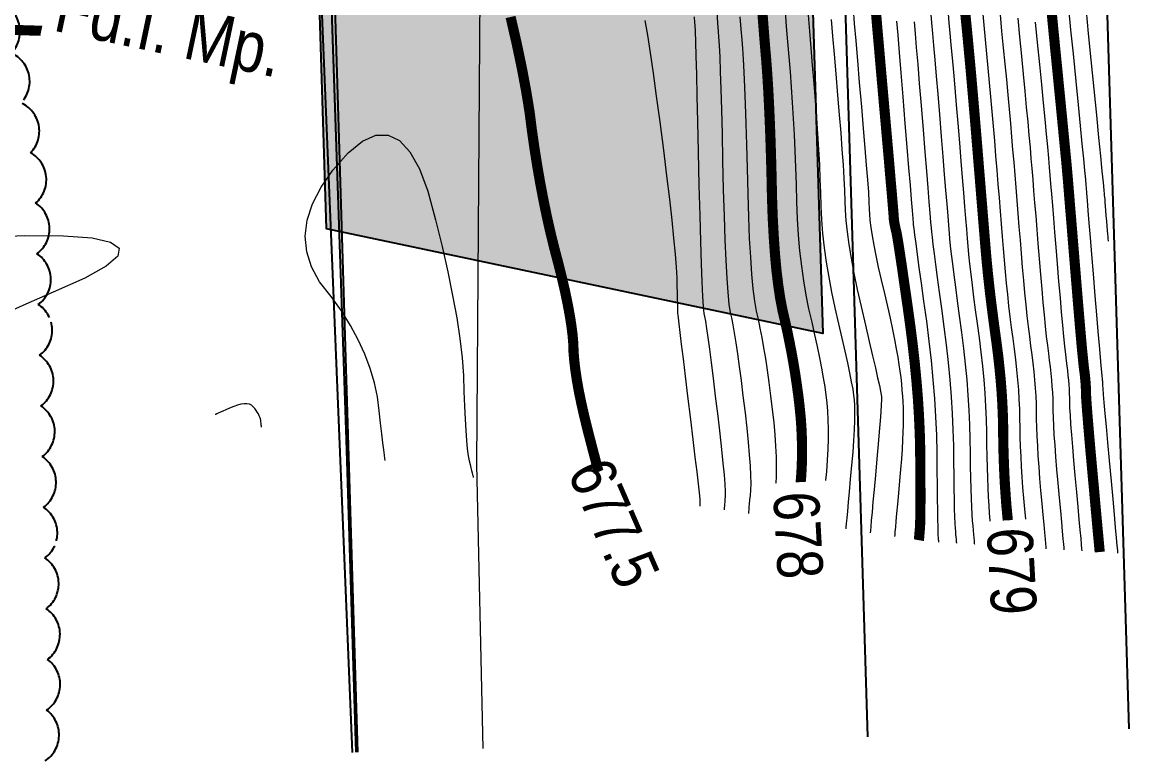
# Model space of a CAD drawing. Extents: x 637295 to 638874, y 5971243 to 5973352.
# Drawn here: x 638085.72 to 638107.54, y 5971308.63 to 5971323.19 of the extents above; entities that cross this region are included whole.
import ezdxf

# ---------------------------------------------------------------- set-up
doc = ezdxf.new("R2010")
doc.units = 0
doc.header["$LTSCALE"] = 5
doc.linetypes.add('0', pattern=[1, 1, 0])
for name, color, linetype in [('AS-FENCE-DASH', 48, 'foc-FENCE-DASH'), ('AS-POWER-OH-ATCO PIPELINES', 241, 'foc-OHPOWER'), ('AS-ROADS', 254, 'Continuous'), ('L-MON', 1, 'Continuous'), ('L-SEC', 7, 'Continuous'), ('L-TITLEDB', 4, 'Continuous'), ('P-TEMP-ATCO PIPELINES', 104, 'Continuous'), ('P-TEMP-ATCO PIPELINES-H', 71, 'Continuous'), ('T-BUSH', 110, '0')]:
    doc.layers.add(name, color=color, linetype=linetype)
for name, color, linetype, lineweight, true_color in [('AS-TELUS-ATCO PIPELINES', 7, 'foc-TEL', 9, 0xff9c38), ('C-TOPO-MAJR', 7, 'Continuous', 15, 0xd3aa5f), ('C-TOPO-MINR', 7, 'Continuous', 13, 0xe9d5af)]:
    doc.layers.add(name, color=color, linetype=linetype, lineweight=lineweight, true_color=true_color)
doc.layers.add('C-TOPO-MAJR-TEXT', color=7, linetype='Continuous', true_color=0x644b1b)
doc.styles.add('80L', font='ARIALN.TTF', dxfattribs={"height": 10})
doc.styles.add('foc-LtypeFont', font='ARIALN.TTF', dxfattribs={"height": 7.35})
doc.styles.get("Standard").update_dxf_attribs({"font": 'ARIALN.TTF'})
doc.linetypes.add('foc-FENCE-DASH', pattern='A,0.5,-0.5,1,-0.5,1,-0.5,1,-0.5,1,-0.5,["X",foc-LtypeFont,S=0.2,R=0,X=-0.625,Y=-0.75],-0.5', length=7.5)
doc.linetypes.add('foc-OHPOWER', pattern='A,10,-1,["O/P",foc-LtypeFont,S=0.2,R=0,X=-0.5,Y=-0.75],-3.25', length=14.25)
doc.linetypes.add('foc-TEL', pattern='A,2,-1,["T",foc-LtypeFont,S=0.2,R=0,X=-0.425,Y=-0.75],-1.24,8', length=12.24)

msp = doc.modelspace()

# ---------------------------------------------------------------- hatches: boundary and pattern name
at = {"layer": 'P-TEMP-ATCO PIPELINES-H'}
h = msp.add_hatch(color=256, dxfattribs=at)
h.dxf.hatch_style = 1
h.paths.add_polyline_path([(638089.116, 5971402.725), (638094.796, 5971399.421), (638098.963, 5971398.552), (638101.501, 5971317.052), (638091.719, 5971319.116)])

# ---------------------------------------------------------------- linework, layer by layer
at = {"layer": 'AS-FENCE-DASH', "flags": 128}
msp.add_lwpolyline([(638092.302, 5971308.799), (638092.113, 5971314.965), (638091.525, 5971332.09), (638090.876, 5971341.119), (638090.579, 5971351.8)], dxfattribs=at)
at = {"layer": 'AS-POWER-OH-ATCO PIPELINES', "flags": 128}
msp.add_lwpolyline([(638092.233, 5971308.797), (638089.161, 5971383.409), (638087.9, 5971404.695), (638089.809, 5971423.951)], dxfattribs=at)
at = {"layer": 'AS-ROADS', "flags": 128}
msp.add_lwpolyline([(638104.98, 5971385.304), (638106.047, 5971358.191), (638107.536, 5971309.263)], dxfattribs=at)
at = {"layer": 'AS-TELUS-ATCO PIPELINES', "flags": 128}
msp.add_lwpolyline([(638094.808, 5971308.875), (638094.683, 5971314.468), (638094.802, 5971331.175), (638094.197, 5971438.192)], dxfattribs=at)
at = {"layer": 'C-TOPO-MAJR', "const_width": 0.2, "flags": 128}
for points in [[(638100.304, 5971323.492), (638100.325, 5971323.197), (638100.346, 5971322.924), (638100.367, 5971322.671), (638100.387, 5971322.438), (638100.406, 5971322.182), (638100.424, 5971321.903), (638100.44, 5971321.599), (638100.455, 5971321.272), (638100.469, 5971320.92), (638100.481, 5971320.546), (638100.492, 5971320.147), (638100.501, 5971319.724), (638100.515, 5971319.329), (638100.535, 5971318.959), (638100.559, 5971318.617), (638100.588, 5971318.301), (638100.623, 5971318.011), (638100.662, 5971317.749), (638100.707, 5971317.512), (638100.756, 5971317.303), (638100.803, 5971317.093), (638100.846, 5971316.883), (638100.887, 5971316.673), (638100.924, 5971316.463), (638100.959, 5971316.252), (638100.99, 5971316.041), (638101.019, 5971315.83), (638101.044, 5971315.619), (638101.065, 5971315.41), (638101.08, 5971315.204), (638101.089, 5971315), (638101.093, 5971314.799), (638101.092, 5971314.601), (638101.086, 5971314.405), (638101.074, 5971314.211), (638101.056, 5971314.02), (638101.041, 5971313.853), (638101.028, 5971313.71), (638101.017, 5971313.591), (638101.009, 5971313.495), (638101.002, 5971313.423), (638100.998, 5971313.376), (638100.996, 5971313.352), (638100.996, 5971313.352)], [(638104.301, 5971323.489), (638104.323, 5971323.239), (638104.346, 5971323.01), (638104.369, 5971322.767), (638104.393, 5971322.511), (638104.418, 5971322.241), (638104.443, 5971321.957), (638104.469, 5971321.659), (638104.496, 5971321.347), (638104.523, 5971321.021), (638104.551, 5971320.682), (638104.577, 5971320.361), (638104.602, 5971320.059), (638104.625, 5971319.775), (638104.647, 5971319.51), (638104.667, 5971319.264), (638104.686, 5971319.036), (638104.703, 5971318.826), (638104.719, 5971318.636), (638104.737, 5971318.438), (638104.757, 5971318.233), (638104.78, 5971318.021), (638104.805, 5971317.802), (638104.833, 5971317.576), (638104.863, 5971317.342), (638104.895, 5971317.102), (638104.929, 5971316.854), (638104.96, 5971316.611), (638104.986, 5971316.372), (638105.009, 5971316.137), (638105.027, 5971315.907), (638105.041, 5971315.681), (638105.051, 5971315.46), (638105.057, 5971315.243), (638105.059, 5971315.03), (638105.062, 5971314.822), (638105.068, 5971314.617), (638105.075, 5971314.417), (638105.084, 5971314.222), (638105.095, 5971314.03), (638105.108, 5971313.843), (638105.122, 5971313.659), (638105.139, 5971313.481), (638105.153, 5971313.324), (638105.165, 5971313.19), (638105.175, 5971313.078), (638105.184, 5971312.989), (638105.19, 5971312.922), (638105.194, 5971312.877), (638105.196, 5971312.855), (638105.196, 5971312.855)], [(638106.002, 5971323.511), (638106.04, 5971323.113), (638106.083, 5971322.673), (638106.131, 5971322.191), (638106.174, 5971321.757), (638106.212, 5971321.37), (638106.245, 5971321.031), (638106.273, 5971320.739), (638106.297, 5971320.495), (638106.315, 5971320.298), (638106.328, 5971320.149), (638106.337, 5971320.047), (638106.348, 5971319.909), (638106.362, 5971319.736), (638106.379, 5971319.526), (638106.4, 5971319.28), (638106.423, 5971318.998), (638106.449, 5971318.68), (638106.478, 5971318.327), (638106.51, 5971317.937), (638106.539, 5971317.588), (638106.565, 5971317.281), (638106.588, 5971317.015), (638106.608, 5971316.79), (638106.626, 5971316.607), (638106.64, 5971316.465), (638106.651, 5971316.364), (638106.659, 5971316.305), (638106.667, 5971316.247), (638106.673, 5971316.189), (638106.678, 5971316.133), (638106.683, 5971316.078), (638106.686, 5971316.024), (638106.689, 5971315.971), (638106.69, 5971315.919), (638106.69, 5971315.868), (638106.695, 5971315.777), (638106.704, 5971315.647), (638106.717, 5971315.477), (638106.734, 5971315.268), (638106.755, 5971315.019), (638106.78, 5971314.73), (638106.81, 5971314.402), (638106.844, 5971314.034), (638106.873, 5971313.712), (638106.898, 5971313.436), (638106.919, 5971313.206), (638106.936, 5971313.022), (638106.949, 5971312.884), (638106.957, 5971312.792), (638106.961, 5971312.746), (638106.961, 5971312.746)], [(638085.572, 5971323.033), (638086.173, 5971323.015), (638086.779, 5971323.026), (638087.392, 5971323.065), (638088.011, 5971323.133), (638088.562, 5971323.203), (638089.047, 5971323.275), (638089.464, 5971323.35)], [(638095.347, 5971323.289), (638095.469, 5971322.76), (638095.571, 5971322.272), (638095.655, 5971321.825), (638095.721, 5971321.42), (638095.767, 5971321.057), (638095.818, 5971320.701), (638095.873, 5971320.353), (638095.932, 5971320.013), (638095.995, 5971319.681), (638096.062, 5971319.357), (638096.133, 5971319.041), (638096.209, 5971318.732), (638096.288, 5971318.432), (638096.359, 5971318.15), (638096.42, 5971317.886), (638096.471, 5971317.641), (638096.513, 5971317.414), (638096.546, 5971317.206), (638096.57, 5971317.015), (638096.584, 5971316.843), (638096.588, 5971316.69), (638096.602, 5971316.52), (638096.624, 5971316.334), (638096.654, 5971316.132), (638096.693, 5971315.914), (638096.741, 5971315.68), (638096.798, 5971315.429), (638096.863, 5971315.163), (638096.936, 5971314.88), (638097.001, 5971314.633), (638097.056, 5971314.421), (638097.102, 5971314.244), (638097.139, 5971314.103), (638097.166, 5971313.997), (638097.185, 5971313.926), (638097.194, 5971313.891), (638097.194, 5971313.891)], [(638102.552, 5971323.365), (638102.576, 5971323.077), (638102.607, 5971322.726), (638102.643, 5971322.311), (638102.685, 5971321.834), (638102.733, 5971321.293), (638102.775, 5971320.818), (638102.811, 5971320.408), (638102.84, 5971320.063), (638102.865, 5971319.784), (638102.883, 5971319.57), (638102.895, 5971319.422), (638102.901, 5971319.339), (638102.902, 5971319.322), (638102.903, 5971319.301), (638102.906, 5971319.276), (638102.911, 5971319.247), (638102.917, 5971319.215), (638102.924, 5971319.178), (638102.932, 5971319.138), (638102.942, 5971319.094), (638102.954, 5971319.046), (638102.97, 5971318.958), (638102.992, 5971318.828), (638103.018, 5971318.657), (638103.05, 5971318.446), (638103.087, 5971318.193), (638103.129, 5971317.9), (638103.177, 5971317.566), (638103.229, 5971317.191), (638103.275, 5971316.823), (638103.315, 5971316.464), (638103.349, 5971316.113), (638103.377, 5971315.77), (638103.398, 5971315.435), (638103.413, 5971315.108), (638103.422, 5971314.789), (638103.424, 5971314.478), (638103.426, 5971314.2), (638103.427, 5971313.954), (638103.427, 5971313.74), (638103.426, 5971313.559), (638103.424, 5971313.41), (638103.421, 5971313.294), (638103.417, 5971313.21), (638103.412, 5971313.158), (638103.408, 5971313.113), (638103.405, 5971313.074), (638103.402, 5971313.042), (638103.4, 5971313.016), (638103.398, 5971312.997), (638103.397, 5971312.984), (638103.396, 5971312.978), (638103.396, 5971312.978)]]:
    msp.add_lwpolyline(points, dxfattribs=at)
at = {"layer": 'C-TOPO-MINR', "flags": 128}
for points in [[(638099.413, 5971323.386), (638099.427, 5971323.169), (638099.439, 5971323.006), (638099.449, 5971322.897), (638099.459, 5971322.728), (638099.469, 5971322.501), (638099.48, 5971322.213), (638099.492, 5971321.867), (638099.503, 5971321.46), (638099.515, 5971320.995), (638099.528, 5971320.47), (638099.541, 5971319.885), (638099.555, 5971319.361), (638099.571, 5971318.896), (638099.589, 5971318.49), (638099.608, 5971318.145), (638099.628, 5971317.859), (638099.65, 5971317.633), (638099.674, 5971317.467), (638099.699, 5971317.36), (638099.726, 5971317.226), (638099.755, 5971317.063), (638099.786, 5971316.871), (638099.819, 5971316.652), (638099.853, 5971316.403), (638099.89, 5971316.127), (638099.928, 5971315.822), (638099.969, 5971315.489), (638100.003, 5971315.185), (638100.031, 5971314.91), (638100.053, 5971314.663), (638100.068, 5971314.445), (638100.077, 5971314.256), (638100.081, 5971314.096), (638100.077, 5971313.964), (638100.068, 5971313.861), (638100.06, 5971313.771), (638100.053, 5971313.694), (638100.047, 5971313.63), (638100.042, 5971313.579), (638100.039, 5971313.54), (638100.037, 5971313.514), (638100.035, 5971313.502), (638100.035, 5971313.502)], [(638100.759, 5971323.409), (638100.782, 5971323.103), (638100.806, 5971322.801), (638100.83, 5971322.503), (638100.856, 5971322.209), (638100.88, 5971321.909), (638100.901, 5971321.604), (638100.92, 5971321.292), (638100.937, 5971320.974), (638100.952, 5971320.65), (638100.964, 5971320.321), (638100.974, 5971319.985), (638100.981, 5971319.644), (638100.995, 5971319.313), (638101.016, 5971318.991), (638101.044, 5971318.68), (638101.079, 5971318.379), (638101.12, 5971318.087), (638101.168, 5971317.806), (638101.223, 5971317.535), (638101.285, 5971317.274), (638101.341, 5971317.027), (638101.392, 5971316.794), (638101.437, 5971316.574), (638101.477, 5971316.368), (638101.511, 5971316.176), (638101.54, 5971315.998), (638101.564, 5971315.834), (638101.582, 5971315.684), (638101.596, 5971315.523), (638101.604, 5971315.351), (638101.607, 5971315.169), (638101.606, 5971314.976), (638101.599, 5971314.773), (638101.588, 5971314.559), (638101.572, 5971314.335), (638101.55, 5971314.1), (638101.532, 5971313.894), (638101.516, 5971313.718), (638101.502, 5971313.571), (638101.492, 5971313.453), (638101.484, 5971313.365), (638101.478, 5971313.306), (638101.476, 5971313.277), (638101.476, 5971313.277)], [(638101.213, 5971323.326), (638101.238, 5971323.009), (638101.265, 5971322.679), (638101.294, 5971322.336), (638101.326, 5971321.98), (638101.354, 5971321.636), (638101.379, 5971321.305), (638101.4, 5971320.985), (638101.419, 5971320.677), (638101.434, 5971320.38), (638101.446, 5971320.096), (638101.455, 5971319.824), (638101.461, 5971319.563), (638101.475, 5971319.297), (638101.498, 5971319.023), (638101.529, 5971318.743), (638101.569, 5971318.457), (638101.618, 5971318.164), (638101.674, 5971317.864), (638101.74, 5971317.558), (638101.813, 5971317.245), (638101.879, 5971316.961), (638101.937, 5971316.704), (638101.987, 5971316.475), (638102.03, 5971316.274), (638102.064, 5971316.101), (638102.091, 5971315.955), (638102.109, 5971315.838), (638102.12, 5971315.748), (638102.127, 5971315.635), (638102.128, 5971315.498), (638102.126, 5971315.338), (638102.119, 5971315.153), (638102.107, 5971314.945), (638102.091, 5971314.714), (638102.07, 5971314.458), (638102.044, 5971314.179), (638102.022, 5971313.935), (638102.003, 5971313.725), (638101.987, 5971313.551), (638101.975, 5971313.411), (638101.965, 5971313.307), (638101.959, 5971313.237), (638101.956, 5971313.202), (638101.956, 5971313.202)], [(638102.098, 5971323.453), (638102.122, 5971323.16), (638102.151, 5971322.82), (638102.184, 5971322.434), (638102.222, 5971322.001), (638102.264, 5971321.522), (638102.301, 5971321.091), (638102.333, 5971320.707), (638102.36, 5971320.37), (638102.383, 5971320.082), (638102.4, 5971319.84), (638102.412, 5971319.647), (638102.419, 5971319.501), (638102.421, 5971319.403), (638102.431, 5971319.283), (638102.449, 5971319.141), (638102.474, 5971318.978), (638102.507, 5971318.794), (638102.548, 5971318.588), (638102.596, 5971318.36), (638102.653, 5971318.111), (638102.716, 5971317.84), (638102.775, 5971317.587), (638102.827, 5971317.352), (638102.874, 5971317.134), (638102.915, 5971316.934), (638102.95, 5971316.751), (638102.98, 5971316.586), (638103.003, 5971316.439), (638103.022, 5971316.309), (638103.038, 5971316.182), (638103.051, 5971316.058), (638103.063, 5971315.937), (638103.073, 5971315.818), (638103.08, 5971315.703), (638103.085, 5971315.59), (638103.088, 5971315.479), (638103.089, 5971315.372), (638103.087, 5971315.248), (638103.082, 5971315.106), (638103.075, 5971314.948), (638103.064, 5971314.773), (638103.051, 5971314.581), (638103.034, 5971314.372), (638103.015, 5971314.146), (638102.993, 5971313.903), (638102.974, 5971313.69), (638102.957, 5971313.508), (638102.944, 5971313.356), (638102.933, 5971313.235), (638102.924, 5971313.144), (638102.919, 5971313.083), (638102.916, 5971313.052), (638102.916, 5971313.052)], [(638103.632, 5971323.337), (638103.647, 5971323.171), (638103.666, 5971322.967), (638103.687, 5971322.725), (638103.711, 5971322.444), (638103.738, 5971322.124), (638103.768, 5971321.766), (638103.801, 5971321.37), (638103.837, 5971320.936), (638103.869, 5971320.542), (638103.898, 5971320.188), (638103.924, 5971319.875), (638103.946, 5971319.602), (638103.965, 5971319.37), (638103.981, 5971319.178), (638103.993, 5971319.026), (638104.002, 5971318.915), (638104.016, 5971318.778), (638104.034, 5971318.614), (638104.057, 5971318.423), (638104.084, 5971318.206), (638104.115, 5971317.963), (638104.152, 5971317.693), (638104.192, 5971317.397), (638104.237, 5971317.074), (638104.277, 5971316.756), (638104.312, 5971316.445), (638104.341, 5971316.139), (638104.364, 5971315.839), (638104.383, 5971315.544), (638104.396, 5971315.255), (638104.404, 5971314.972), (638104.406, 5971314.695), (638104.409, 5971314.439), (638104.413, 5971314.205), (638104.418, 5971313.993), (638104.424, 5971313.803), (638104.431, 5971313.635), (638104.439, 5971313.488), (638104.447, 5971313.363), (638104.457, 5971313.259), (638104.465, 5971313.169), (638104.472, 5971313.092), (638104.478, 5971313.027), (638104.483, 5971312.975), (638104.486, 5971312.937), (638104.488, 5971312.911), (638104.49, 5971312.898), (638104.49, 5971312.898)], [(638103.971, 5971323.352), (638103.989, 5971323.174), (638104.008, 5971322.969), (638104.029, 5971322.739), (638104.052, 5971322.483), (638104.077, 5971322.2), (638104.104, 5971321.891), (638104.132, 5971321.557), (638104.162, 5971321.196), (638104.194, 5971320.809), (638104.223, 5971320.451), (638104.25, 5971320.123), (638104.274, 5971319.825), (638104.296, 5971319.556), (638104.316, 5971319.317), (638104.333, 5971319.107), (638104.348, 5971318.926), (638104.361, 5971318.776), (638104.376, 5971318.608), (638104.396, 5971318.423), (638104.418, 5971318.222), (638104.445, 5971318.004), (638104.474, 5971317.769), (638104.507, 5971317.518), (638104.544, 5971317.249), (638104.583, 5971316.964), (638104.619, 5971316.684), (638104.649, 5971316.408), (638104.675, 5971316.138), (638104.696, 5971315.873), (638104.712, 5971315.613), (638104.723, 5971315.358), (638104.73, 5971315.108), (638104.732, 5971314.863), (638104.736, 5971314.63), (638104.74, 5971314.411), (638104.747, 5971314.205), (638104.754, 5971314.012), (638104.763, 5971313.832), (638104.773, 5971313.665), (638104.785, 5971313.511), (638104.798, 5971313.37), (638104.809, 5971313.247), (638104.819, 5971313.141), (638104.827, 5971313.053), (638104.833, 5971312.982), (638104.838, 5971312.929), (638104.841, 5971312.894), (638104.843, 5971312.876), (638104.843, 5971312.876)], [(638104.648, 5971323.414), (638104.675, 5971323.125), (638104.703, 5971322.846), (638104.73, 5971322.565), (638104.757, 5971322.283), (638104.783, 5971321.999), (638104.809, 5971321.713), (638104.835, 5971321.426), (638104.86, 5971321.137), (638104.884, 5971320.847), (638104.908, 5971320.555), (638104.931, 5971320.271), (638104.954, 5971319.994), (638104.976, 5971319.725), (638104.998, 5971319.464), (638105.018, 5971319.21), (638105.039, 5971318.965), (638105.058, 5971318.726), (638105.077, 5971318.496), (638105.097, 5971318.268), (638105.119, 5971318.043), (638105.142, 5971317.82), (638105.166, 5971317.6), (638105.191, 5971317.382), (638105.218, 5971317.167), (638105.246, 5971316.954), (638105.275, 5971316.744), (638105.301, 5971316.538), (638105.324, 5971316.335), (638105.343, 5971316.136), (638105.358, 5971315.941), (638105.37, 5971315.75), (638105.378, 5971315.562), (638105.383, 5971315.378), (638105.385, 5971315.198), (638105.389, 5971315.013), (638105.395, 5971314.823), (638105.403, 5971314.629), (638105.414, 5971314.431), (638105.427, 5971314.228), (638105.442, 5971314.02), (638105.46, 5971313.808), (638105.48, 5971313.591), (638105.497, 5971313.402), (638105.512, 5971313.239), (638105.524, 5971313.104), (638105.534, 5971312.995), (638105.542, 5971312.914), (638105.547, 5971312.86), (638105.549, 5971312.833), (638105.549, 5971312.833)], [(638104.996, 5971323.339), (638105.027, 5971323.012), (638105.06, 5971322.682), (638105.091, 5971322.363), (638105.121, 5971322.055), (638105.149, 5971321.757), (638105.175, 5971321.47), (638105.2, 5971321.193), (638105.223, 5971320.927), (638105.245, 5971320.672), (638105.265, 5971320.428), (638105.285, 5971320.18), (638105.306, 5971319.929), (638105.327, 5971319.675), (638105.348, 5971319.418), (638105.369, 5971319.157), (638105.391, 5971318.894), (638105.413, 5971318.626), (638105.435, 5971318.356), (638105.458, 5971318.098), (638105.48, 5971317.852), (638105.503, 5971317.619), (638105.526, 5971317.397), (638105.55, 5971317.188), (638105.574, 5971316.991), (638105.597, 5971316.807), (638105.621, 5971316.634), (638105.643, 5971316.465), (638105.661, 5971316.299), (638105.677, 5971316.136), (638105.689, 5971315.975), (638105.699, 5971315.818), (638105.706, 5971315.664), (638105.71, 5971315.513), (638105.711, 5971315.365), (638105.715, 5971315.204), (638105.722, 5971315.029), (638105.732, 5971314.841), (638105.744, 5971314.64), (638105.759, 5971314.425), (638105.777, 5971314.197), (638105.797, 5971313.956), (638105.821, 5971313.702), (638105.841, 5971313.479), (638105.858, 5971313.288), (638105.873, 5971313.129), (638105.885, 5971313.002), (638105.893, 5971312.906), (638105.899, 5971312.843), (638105.902, 5971312.811), (638105.902, 5971312.811)], [(638106.347, 5971323.46), (638106.388, 5971323.037), (638106.435, 5971322.56), (638106.488, 5971322.027), (638106.535, 5971321.555), (638106.576, 5971321.142), (638106.611, 5971320.789), (638106.639, 5971320.496), (638106.662, 5971320.262), (638106.679, 5971320.088), (638106.689, 5971319.974), (638106.694, 5971319.92), (638106.702, 5971319.819), (638106.714, 5971319.671), (638106.73, 5971319.476), (638106.75, 5971319.234), (638106.774, 5971318.945), (638106.801, 5971318.609), (638106.833, 5971318.227), (638106.868, 5971317.797), (638106.899, 5971317.418), (638106.927, 5971317.09), (638106.95, 5971316.814), (638106.969, 5971316.588), (638106.984, 5971316.413), (638106.995, 5971316.29), (638107.002, 5971316.217), (638107.005, 5971316.195), (638107.008, 5971316.174), (638107.01, 5971316.153), (638107.012, 5971316.132), (638107.014, 5971316.112), (638107.015, 5971316.092), (638107.016, 5971316.073), (638107.017, 5971316.054), (638107.017, 5971316.035), (638107.022, 5971315.968), (638107.031, 5971315.853), (638107.045, 5971315.689), (638107.064, 5971315.477), (638107.087, 5971315.216), (638107.115, 5971314.907), (638107.147, 5971314.55), (638107.185, 5971314.144), (638107.217, 5971313.789), (638107.245, 5971313.485), (638107.268, 5971313.231), (638107.287, 5971313.028), (638107.301, 5971312.876), (638107.31, 5971312.775), (638107.315, 5971312.724), (638107.315, 5971312.724)], [(638106.691, 5971323.41), (638106.735, 5971322.962), (638106.787, 5971322.447), (638106.845, 5971321.864), (638106.896, 5971321.353), (638106.94, 5971320.914), (638106.976, 5971320.547), (638107.005, 5971320.252), (638107.028, 5971320.029), (638107.043, 5971319.879), (638107.05, 5971319.8), (638107.051, 5971319.793), (638107.052, 5971319.773), (638107.055, 5971319.74), (638107.059, 5971319.694), (638107.064, 5971319.635), (638107.07, 5971319.562), (638107.077, 5971319.476), (638107.085, 5971319.377), (638107.094, 5971319.265), (638107.102, 5971319.167), (638107.109, 5971319.082), (638107.115, 5971319.012), (638107.12, 5971318.956), (638107.123, 5971318.914), (638107.125, 5971318.886), (638107.127, 5971318.872), (638107.127, 5971318.872)], [(638097.994, 5971323.223), (638098.044, 5971322.931), (638098.098, 5971322.585), (638098.157, 5971322.185), (638098.22, 5971321.732), (638098.288, 5971321.226), (638098.359, 5971320.666), (638098.423, 5971320.156), (638098.477, 5971319.697), (638098.523, 5971319.287), (638098.561, 5971318.928), (638098.59, 5971318.618), (638098.61, 5971318.359), (638098.623, 5971318.15), (638098.626, 5971317.99), (638098.629, 5971317.851), (638098.632, 5971317.731), (638098.635, 5971317.63), (638098.637, 5971317.548), (638098.639, 5971317.487), (638098.64, 5971317.444), (638098.641, 5971317.421), (638098.642, 5971317.418), (638098.65, 5971317.358), (638098.664, 5971317.242), (638098.685, 5971317.069), (638098.713, 5971316.84), (638098.748, 5971316.555), (638098.789, 5971316.213), (638098.838, 5971315.815), (638098.893, 5971315.36), (638098.941, 5971314.96), (638098.982, 5971314.616), (638099.016, 5971314.326), (638099.043, 5971314.091), (638099.063, 5971313.912), (638099.076, 5971313.787), (638099.081, 5971313.717), (638099.08, 5971313.703), (638099.079, 5971313.69), (638099.078, 5971313.679), (638099.077, 5971313.67), (638099.076, 5971313.662), (638099.076, 5971313.657), (638099.075, 5971313.653), (638099.075, 5971313.651), (638099.075, 5971313.651)], [(638098.968, 5971323.291), (638098.976, 5971323.173), (638098.98, 5971323.126), (638098.985, 5971323.001), (638098.992, 5971322.8), (638099, 5971322.52), (638099.01, 5971322.164), (638099.02, 5971321.73), (638099.033, 5971321.22), (638099.046, 5971320.631), (638099.061, 5971319.966), (638099.075, 5971319.377), (638099.089, 5971318.864), (638099.104, 5971318.427), (638099.117, 5971318.067), (638099.131, 5971317.783), (638099.144, 5971317.575), (638099.158, 5971317.444), (638099.171, 5971317.389), (638099.188, 5971317.292), (638099.209, 5971317.152), (638099.236, 5971316.97), (638099.266, 5971316.746), (638099.301, 5971316.479), (638099.34, 5971316.17), (638099.383, 5971315.819), (638099.431, 5971315.425), (638099.472, 5971315.073), (638099.506, 5971314.763), (638099.534, 5971314.495), (638099.555, 5971314.268), (638099.57, 5971314.084), (638099.578, 5971313.941), (638099.579, 5971313.841), (638099.574, 5971313.782), (638099.569, 5971313.731), (638099.565, 5971313.687), (638099.562, 5971313.65), (638099.559, 5971313.62), (638099.557, 5971313.598), (638099.556, 5971313.584), (638099.555, 5971313.576), (638099.555, 5971313.576)], [(638099.869, 5971323.292), (638099.887, 5971323.046), (638099.903, 5971322.838), (638099.918, 5971322.668), (638099.933, 5971322.455), (638099.947, 5971322.202), (638099.96, 5971321.906), (638099.973, 5971321.569), (638099.986, 5971321.19), (638099.998, 5971320.77), (638100.01, 5971320.308), (638100.021, 5971319.805), (638100.035, 5971319.345), (638100.053, 5971318.927), (638100.074, 5971318.553), (638100.098, 5971318.223), (638100.126, 5971317.935), (638100.156, 5971317.691), (638100.19, 5971317.49), (638100.228, 5971317.332), (638100.264, 5971317.159), (638100.301, 5971316.973), (638100.336, 5971316.772), (638100.371, 5971316.557), (638100.406, 5971316.328), (638100.44, 5971316.084), (638100.474, 5971315.826), (638100.507, 5971315.554), (638100.534, 5971315.298), (638100.555, 5971315.057), (638100.571, 5971314.832), (638100.581, 5971314.622), (638100.585, 5971314.428), (638100.583, 5971314.25), (638100.575, 5971314.088), (638100.562, 5971313.941), (638100.551, 5971313.812), (638100.541, 5971313.702), (638100.532, 5971313.61), (638100.526, 5971313.537), (638100.521, 5971313.482), (638100.517, 5971313.445), (638100.516, 5971313.427), (638100.516, 5971313.427)], [(638101.668, 5971323.243), (638101.694, 5971322.914), (638101.724, 5971322.556), (638101.758, 5971322.169), (638101.795, 5971321.751), (638101.827, 5971321.364), (638101.856, 5971321.006), (638101.88, 5971320.677), (638101.901, 5971320.379), (638101.917, 5971320.11), (638101.929, 5971319.872), (638101.937, 5971319.662), (638101.941, 5971319.483), (638101.956, 5971319.281), (638101.98, 5971319.055), (638102.015, 5971318.806), (638102.06, 5971318.535), (638102.115, 5971318.24), (638102.18, 5971317.922), (638102.256, 5971317.581), (638102.342, 5971317.217), (638102.417, 5971316.895), (638102.483, 5971316.614), (638102.538, 5971316.376), (638102.582, 5971316.18), (638102.617, 5971316.025), (638102.641, 5971315.913), (638102.655, 5971315.842), (638102.658, 5971315.813), (638102.658, 5971315.748), (638102.653, 5971315.645), (638102.644, 5971315.506), (638102.631, 5971315.33), (638102.614, 5971315.117), (638102.593, 5971314.868), (638102.568, 5971314.582), (638102.539, 5971314.258), (638102.513, 5971313.976), (638102.491, 5971313.733), (638102.473, 5971313.531), (638102.458, 5971313.37), (638102.447, 5971313.249), (638102.44, 5971313.168), (638102.436, 5971313.127), (638102.436, 5971313.127)], [(638102.956, 5971323.209), (638102.979, 5971322.931), (638103.007, 5971322.59), (638103.04, 5971322.186), (638103.079, 5971321.719), (638103.122, 5971321.19), (638103.161, 5971320.722), (638103.194, 5971320.317), (638103.222, 5971319.974), (638103.245, 5971319.694), (638103.263, 5971319.476), (638103.276, 5971319.32), (638103.283, 5971319.226), (638103.286, 5971319.195), (638103.295, 5971319.118), (638103.311, 5971318.995), (638103.333, 5971318.826), (638103.363, 5971318.611), (638103.398, 5971318.35), (638103.441, 5971318.044), (638103.49, 5971317.692), (638103.545, 5971317.293), (638103.594, 5971316.902), (638103.637, 5971316.518), (638103.673, 5971316.141), (638103.702, 5971315.77), (638103.725, 5971315.407), (638103.741, 5971315.051), (638103.75, 5971314.702), (638103.753, 5971314.36), (638103.756, 5971314.057), (638103.759, 5971313.794), (638103.762, 5971313.569), (638103.764, 5971313.385), (638103.767, 5971313.239), (638103.769, 5971313.133), (638103.772, 5971313.066), (638103.775, 5971313.038), (638103.777, 5971313.014), (638103.779, 5971312.993), (638103.78, 5971312.976), (638103.782, 5971312.962), (638103.782, 5971312.952), (638103.783, 5971312.945), (638103.783, 5971312.942), (638103.783, 5971312.942)], [(638103.302, 5971323.195), (638103.321, 5971322.967), (638103.345, 5971322.687), (638103.373, 5971322.357), (638103.404, 5971321.976), (638103.44, 5971321.545), (638103.479, 5971321.063), (638103.515, 5971320.632), (638103.546, 5971320.253), (638103.573, 5971319.925), (638103.595, 5971319.648), (638103.614, 5971319.423), (638103.628, 5971319.249), (638103.638, 5971319.126), (638103.644, 5971319.055), (638103.656, 5971318.948), (638103.673, 5971318.804), (638103.695, 5971318.625), (638103.723, 5971318.409), (638103.757, 5971318.157), (638103.796, 5971317.868), (638103.841, 5971317.544), (638103.891, 5971317.183), (638103.936, 5971316.829), (638103.974, 5971316.481), (638104.007, 5971316.14), (638104.033, 5971315.805), (638104.054, 5971315.476), (638104.068, 5971315.153), (638104.077, 5971314.837), (638104.08, 5971314.527), (638104.083, 5971314.248), (638104.086, 5971314), (638104.09, 5971313.781), (638104.094, 5971313.594), (638104.099, 5971313.437), (638104.104, 5971313.31), (638104.11, 5971313.214), (638104.116, 5971313.149), (638104.121, 5971313.092), (638104.125, 5971313.042), (638104.129, 5971313.002), (638104.132, 5971312.969), (638104.134, 5971312.944), (638104.136, 5971312.928), (638104.137, 5971312.92), (638104.137, 5971312.92)], [(638105.344, 5971323.263), (638105.379, 5971322.899), (638105.417, 5971322.519), (638105.452, 5971322.161), (638105.484, 5971321.826), (638105.514, 5971321.515), (638105.541, 5971321.226), (638105.566, 5971320.96), (638105.587, 5971320.718), (638105.606, 5971320.498), (638105.622, 5971320.301), (638105.64, 5971320.09), (638105.658, 5971319.865), (638105.678, 5971319.626), (638105.699, 5971319.372), (638105.721, 5971319.104), (638105.744, 5971318.823), (638105.768, 5971318.526), (638105.794, 5971318.216), (638105.818, 5971317.928), (638105.842, 5971317.662), (638105.865, 5971317.417), (638105.887, 5971317.195), (638105.908, 5971316.994), (638105.929, 5971316.816), (638105.949, 5971316.659), (638105.967, 5971316.525), (638105.984, 5971316.392), (638105.998, 5971316.262), (638106.011, 5971316.135), (638106.02, 5971316.01), (638106.028, 5971315.887), (638106.034, 5971315.766), (638106.037, 5971315.648), (638106.038, 5971315.533), (638106.042, 5971315.395), (638106.049, 5971315.235), (638106.06, 5971315.053), (638106.074, 5971314.849), (638106.091, 5971314.623), (638106.111, 5971314.375), (638106.135, 5971314.105), (638106.162, 5971313.812), (638106.185, 5971313.557), (638106.205, 5971313.337), (638106.222, 5971313.155), (638106.235, 5971313.008), (638106.245, 5971312.899), (638106.252, 5971312.826), (638106.255, 5971312.789), (638106.255, 5971312.789)], [(638105.692, 5971323.188), (638105.731, 5971322.786), (638105.774, 5971322.355), (638105.813, 5971321.959), (638105.848, 5971321.598), (638105.88, 5971321.273), (638105.907, 5971320.983), (638105.931, 5971320.728), (638105.951, 5971320.508), (638105.967, 5971320.323), (638105.979, 5971320.174), (638105.994, 5971320), (638106.01, 5971319.8), (638106.029, 5971319.576), (638106.049, 5971319.326), (638106.072, 5971319.051), (638106.096, 5971318.751), (638106.123, 5971318.427), (638106.152, 5971318.076), (638106.179, 5971317.758), (638106.204, 5971317.471), (638106.227, 5971317.216), (638106.248, 5971316.993), (638106.267, 5971316.801), (638106.284, 5971316.64), (638106.3, 5971316.512), (638106.313, 5971316.415), (638106.325, 5971316.32), (638106.336, 5971316.226), (638106.344, 5971316.134), (638106.352, 5971316.044), (638106.357, 5971315.955), (638106.361, 5971315.869), (638106.363, 5971315.784), (638106.364, 5971315.7), (638106.368, 5971315.586), (638106.377, 5971315.441), (638106.388, 5971315.265), (638106.404, 5971315.058), (638106.423, 5971314.821), (638106.446, 5971314.552), (638106.472, 5971314.253), (638106.503, 5971313.923), (638106.529, 5971313.634), (638106.552, 5971313.386), (638106.571, 5971313.18), (638106.586, 5971313.015), (638106.597, 5971312.891), (638106.605, 5971312.809), (638106.608, 5971312.767), (638106.608, 5971312.767)], [(638092.873, 5971314.552), (638092.873, 5971314.552), (638092.869, 5971314.587), (638092.86, 5971314.656), (638092.847, 5971314.76), (638092.83, 5971314.9), (638092.809, 5971315.073), (638092.783, 5971315.282), (638092.754, 5971315.526), (638092.72, 5971315.804), (638092.662, 5971316.083), (638092.58, 5971316.364), (638092.474, 5971316.645), (638092.344, 5971316.928), (638092.189, 5971317.211), (638092.011, 5971317.496), (638091.809, 5971317.782), (638091.583, 5971318.069), (638091.423, 5971318.363), (638091.329, 5971318.664), (638091.3, 5971318.971), (638091.338, 5971319.286), (638091.441, 5971319.607), (638091.61, 5971319.936), (638091.845, 5971320.271), (638092.145, 5971320.613), (638092.427, 5971320.842), (638092.689, 5971320.959), (638092.933, 5971320.963), (638093.157, 5971320.855), (638093.363, 5971320.634), (638093.549, 5971320.3), (638093.716, 5971319.854), (638093.864, 5971319.295), (638093.995, 5971318.766), (638094.109, 5971318.268), (638094.205, 5971317.799), (638094.284, 5971317.361), (638094.346, 5971316.952), (638094.39, 5971316.574), (638094.417, 5971316.226), (638094.427, 5971315.908), (638094.438, 5971315.621), (638094.45, 5971315.364), (638094.463, 5971315.138), (638094.478, 5971314.943), (638094.493, 5971314.778), (638094.51, 5971314.644), (638094.528, 5971314.54), (638094.547, 5971314.468), (638094.563, 5971314.404), (638094.577, 5971314.349), (638094.589, 5971314.304), (638094.599, 5971314.267), (638094.606, 5971314.24), (638094.611, 5971314.222), (638094.613, 5971314.213), (638094.613, 5971314.213)], [(638084.812, 5971318.946), (638085.771, 5971318.981), (638086.532, 5971318.977), (638087.096, 5971318.935), (638087.462, 5971318.854), (638087.631, 5971318.734), (638087.602, 5971318.576), (638087.376, 5971318.379), (638086.953, 5971318.143), (638086.332, 5971317.868), (638085.789, 5971317.628), (638085.323, 5971317.422)], [(638090.437, 5971315.207), (638090.437, 5971315.207), (638090.436, 5971315.211), (638090.436, 5971315.218), (638090.434, 5971315.229), (638090.432, 5971315.244), (638090.43, 5971315.262), (638090.427, 5971315.284), (638090.424, 5971315.309), (638090.421, 5971315.339), (638090.414, 5971315.369), (638090.404, 5971315.4), (638090.391, 5971315.432), (638090.374, 5971315.466), (638090.354, 5971315.5), (638090.331, 5971315.536), (638090.305, 5971315.572), (638090.275, 5971315.61), (638090.239, 5971315.638), (638090.197, 5971315.657), (638090.148, 5971315.667), (638090.093, 5971315.668), (638090.031, 5971315.66), (638089.963, 5971315.642), (638089.888, 5971315.616), (638089.807, 5971315.58), (638089.736, 5971315.548), (638089.675, 5971315.521), (638089.625, 5971315.499), (638089.584, 5971315.481), (638089.554, 5971315.468), (638089.533, 5971315.459), (638089.523, 5971315.454), (638089.523, 5971315.454)]]:
    msp.add_lwpolyline(points, dxfattribs=at)
at = {"layer": 'L-SEC'}
msp.add_line((638098.473, 5971437.216), (638102.383, 5971309.106), dxfattribs=at)
at = {"layer": 'L-TITLEDB'}
msp.add_line((638088.34, 5971439.529), (638092.33, 5971308.8), dxfattribs=at)
at = {"layer": 'P-TEMP-ATCO PIPELINES', "flags": 128}
msp.add_lwpolyline([(638089.116, 5971402.725), (638094.796, 5971399.421), (638098.963, 5971398.552), (638101.501, 5971317.052), (638091.719, 5971319.116)], close=True, dxfattribs=at)
at = {"layer": 'T-BUSH', "flags": 128}
msp.add_lwpolyline([(638086.17, 5971308.63, 0.520567), (638086.199, 5971309.63, 0.520567), (638086.217, 5971310.629, 0.520567), (638086.191, 5971311.628, 0.520567), (638086.165, 5971312.628, 0.520567), (638086.139, 5971313.627, 0.520567), (638086.114, 5971314.627, 0.520567), (638086.088, 5971315.626, 0.520567), (638086.062, 5971316.625, 0.520567), (638086.036, 5971317.625, 0.520567), (638086.01, 5971318.624, 0.520567), (638085.984, 5971319.624, 0.520567), (638085.885, 5971320.615, 0.520567), (638085.695, 5971321.596, 0.520567), (638085.505, 5971322.578, 0.520567), (638085.315, 5971323.559, 0.520567), (638085.125, 5971324.541, 0.520567), (638084.935, 5971325.522, 0.520567), (638084.359, 5971326.273, 0.520567), (638083.583, 5971326.902, 0.520567), (638082.806, 5971327.531, 0.520567), (638082.029, 5971328.161, 0.520567), (638081.252, 5971328.79, 0.520567), (638080.476, 5971329.42, 0.520567), (638079.699, 5971330.049, 0.520567), (638078.922, 5971330.679, 0.520567), (638078.145, 5971331.308, 0.520567), (638077.208, 5971331.588, 0.520567), (638076.225, 5971331.77, 0.520567), (638075.242, 5971331.952, 0.520567), (638074.259, 5971332.134, 0.520567), (638073.276, 5971332.316, 0.520567), (638072.293, 5971332.498, 0.520567), (638071.31, 5971332.68, 0.520567), (638070.327, 5971332.862, 0.520567), (638069.344, 5971333.044, 0.520567), (638068.36, 5971333.226, 0.520567), (638067.377, 5971333.408, 0.520567), (638066.394, 5971333.59, 0.520567), (638065.411, 5971333.772, 0.520567), (638064.428, 5971333.953, 0.520567), (638063.445, 5971334.135, 0.520567), (638062.462, 5971334.317, 0.520567), (638061.479, 5971334.499, 0.520567), (638060.501, 5971334.694, 0.520567), (638059.623, 5971335.172, 0.520567), (638058.744, 5971335.65, 0.520567), (638057.866, 5971336.127, 0.520567), (638056.988, 5971336.605, 0.520567), (638056.11, 5971337.082, 0.520567), (638055.231, 5971337.56, 0.520567), (638054.353, 5971338.038, 0.520567), (638053.475, 5971338.515, 0.520567), (638052.328, 5971339.139, 0.520567)], format="xyb", dxfattribs=at)

# ---------------------------------------------------------------- next in the draw order: texts
at = {"layer": 'C-TOPO-MAJR-TEXT', "linetype": 'Continuous', "lineweight": -3, "char_height": 0.8998, "attachment_point": 5, "bg_fill": 3, "box_fill_scale": 1.181818, "bg_fill_color": 256, "bg_fill_true_color": 13158600, "bg_fill_transparency": 0}
for s, insert, width, rotation in [('677.5', (638097.38, 5971313.317, 679.5), 1.75739, 293.4957), ('678', (638101.014, 5971313.077, 679.5), 1.75739, 273.2122), ('679', (638105.224, 5971312.369, 679.5), 1.68208, 273.2122)]:
    msp.add_mtext(s, dxfattribs=dict(at, insert=insert, width=width, rotation=rotation))
at = {"layer": 'L-MON', "insert": (638086.459, 5971324.015), "char_height": 0.99973, "attachment_point": 1, "rotation": 348.0841, "style": '80L', "bg_fill": 3, "box_fill_scale": 1.15, "bg_fill_color": 256, "bg_fill_transparency": 0}
msp.add_mtext_dynamic_manual_height_columns('\\pi0.05308;Fd.I. Mp.', width=4.43172, gutter_width=9.997, heights=[0], dxfattribs=at)

doc.saveas('drawing.dxf')
